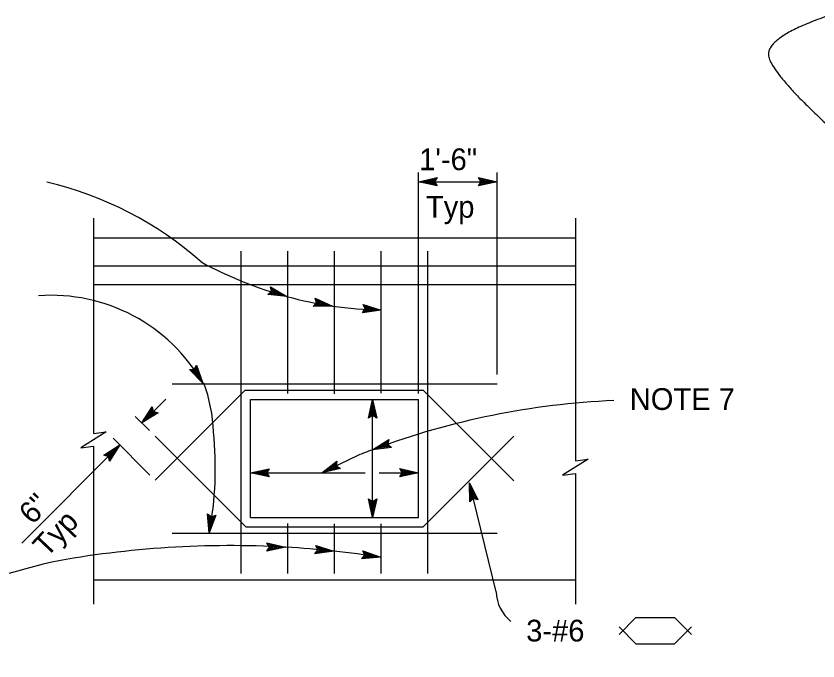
# Model space of a CAD drawing. Extents: x -894 to 866, y -472 to 714.
# Drawn here: x -442.2 to -184.3, y -46.3 to 161.2 of the extents above; entities that cross this region are included whole.
import ezdxf

# ---------------------------------------------------------------- set-up
doc = ezdxf.new("R2010")
doc.units = 0
doc.layers.add('tcd_BARRIER-CONC', color=7, linetype='Continuous')
doc.layers.add('tcd_BARRIER-CONC-anno', color=7, linetype='Continuous')

msp = doc.modelspace()

# ---------------------------------------------------------------- linework, layer by layer
at = {"layer": 'tcd_BARRIER-CONC'}
for p, q in [((-417.31, 96.22), (-417.31, 26.92)), ((-262.31, 96.22), (-262.31, 18.16)), ((-417.31, 89.87), (-262.31, 89.87)), ((-369.81, -18.14), (-369.81, 85.57)), ((-354.81, 39.79), (-354.81, 85.57)), ((-339.81, 39.7), (-339.81, 85.57)), ((-324.81, 39.89), (-324.81, 85.57)), ((-309.81, -18.14), (-309.81, 85.57)), ((-417.31, 80.87), (-262.31, 80.87)), ((-417.31, 74.87), (-262.31, 74.87)), ((-392, 42.87), (-287.46, 42.87)), ((-397.51, 11.93), (-368.57, 40.87)), ((-368.57, 40.87), (-311.31, 40.87)), ((-311.31, 40.87), (-282.11, 11.67)), ((-366.81, -0.13), (-366.81, 37.87)), ((-366.81, 37.87), (-312.81, 37.87)), ((-312.81, -0.13), (-312.81, 37.87)), ((-397.51, 26.07), (-368.31, -3.13)), ((-311.31, -3.13), (-282.11, 26.07)), ((-417.31, 22.82), (-417.31, -27.97)), ((-262.31, 14.07), (-262.31, -27.97)), ((-366.81, -0.13), (-312.81, -0.13)), ((-354.81, -18.14), (-354.81, -2.01)), ((-339.81, -18.14), (-339.81, -2.11)), ((-324.81, -18.14), (-324.81, -2.11)), ((-392, -5.13), (-287.46, -5.13)), ((-368.31, -3.13), (-311.31, -3.13)), ((-417.31, -20.13), (-262.31, -20.13))]:
    msp.add_line(p, q, dxfattribs=at)
for points in [[(-417.31, 26.92), (-413.21, 27.43), (-421.41, 22.31), (-417.31, 22.82)], [(-262.31, 18.16), (-258.21, 18.68), (-266.41, 13.56), (-262.31, 14.07)]]:
    msp.add_lwpolyline(points, dxfattribs=at)
at = {"layer": 'tcd_BARRIER-CONC-anno'}
for p, q in [((-312.81, 39.79), (-312.81, 110.92)), ((-287.46, 45.87), (-287.46, 110.92)), ((-312.81, 107.92), (-306.81, 109.26)), ((-311.42, 107.93), (-307.04, 108.9)), ((-310.05, 107.92), (-307.22, 108.55)), ((-306.81, 109.26), (-307.61, 107.92)), ((-306.81, 109.25), (-306.81, 109.25)), ((-292.66, 107.92), (-293.46, 109.26)), ((-293.46, 109.26), (-293.46, 109.26)), ((-293.46, 109.26), (-287.46, 107.92)), ((-293.24, 108.91), (-288.84, 107.93)), ((-293.01, 108.55), (-290.22, 107.93)), ((-312.81, 107.92), (-287.46, 107.92)), ((-306.81, 106.58), (-312.81, 107.92)), ((-312.81, 107.92), (-312.81, 107.92)), ((-307.03, 106.94), (-311.43, 107.92)), ((-307.26, 107.3), (-310.05, 107.92)), ((-308.67, 107.92), (-307.46, 108.19)), ((-307.44, 107.65), (-308.67, 107.92)), ((-307.61, 107.92), (-306.81, 106.58)), ((-306.81, 106.58), (-306.81, 106.58)), ((-287.46, 107.92), (-293.46, 106.59)), ((-293.46, 106.59), (-292.66, 107.92)), ((-293.46, 106.59), (-293.46, 106.59)), ((-288.85, 107.92), (-293.22, 106.95)), ((-290.22, 107.93), (-293.04, 107.3)), ((-292.83, 108.2), (-291.6, 107.93)), ((-291.6, 107.93), (-292.81, 107.66)), ((-287.46, 107.92), (-287.46, 107.92)), ((-361.19, 71.6), (-360.02, 72.62)), ((-360.02, 72.62), (-360.36, 74.14)), ((-360.36, 74.14), (-360.36, 74.14)), ((-360.36, 74.14), (-355.08, 70.99)), ((-360.26, 73.73), (-356.39, 71.42)), ((-359.01, 72.29), (-360.25, 72.41)), ((-360.15, 73.32), (-357.7, 71.86)), ((-360.1, 72.93), (-359.01, 72.29)), ((-355.08, 70.99), (-361.19, 71.6)), ((-361.19, 71.6), (-361.19, 71.6)), ((-356.4, 71.42), (-360.86, 71.87)), ((-357.7, 71.86), (-360.58, 72.14)), ((-355.08, 70.99), (-355.08, 70.99)), ((-345.55, 68.96), (-346.06, 70.44)), ((-346.06, 70.44), (-346.06, 70.44)), ((-346.06, 70.44), (-340.45, 67.93)), ((-345.92, 70.04), (-341.8, 68.21)), ((-345.76, 69.65), (-343.16, 68.48)), ((-346.59, 67.82), (-345.55, 68.96)), ((-340.45, 67.93), (-346.59, 67.82)), ((-346.59, 67.82), (-346.59, 67.82)), ((-341.81, 68.21), (-346.29, 68.12)), ((-343.16, 68.48), (-346.05, 68.43)), ((-344.51, 68.76), (-345.75, 68.73)), ((-345.66, 69.27), (-344.51, 68.76)), ((-340.45, 67.93), (-340.45, 67.93)), ((-329.92, 66.98), (-330.62, 68.38)), ((-330.62, 68.38), (-330.62, 68.38)), ((-330.62, 68.38), (-324.73, 66.59)), ((-330.43, 68.01), (-326.11, 66.7)), ((-330.22, 67.63), (-327.49, 66.8)), ((-330.07, 67.27), (-328.87, 66.91)), ((-330.82, 65.72), (-329.92, 66.98)), ((-324.73, 66.59), (-330.82, 65.72)), ((-330.82, 65.72), (-330.82, 65.72)), ((-326.12, 66.7), (-330.55, 66.06)), ((-327.49, 66.8), (-330.35, 66.39)), ((-328.87, 66.91), (-330.09, 66.73)), ((-324.73, 66.59), (-324.73, 66.59)), ((-386.48, 47.54), (-384.93, 47.56)), ((-382.17, 43.16), (-386.48, 47.54)), ((-386.48, 47.54), (-386.48, 47.54)), ((-382.91, 44.33), (-386.05, 47.53)), ((-383.63, 45.5), (-385.66, 47.56)), ((-384.37, 46.67), (-385.23, 47.55)), ((-384.93, 47.56), (-384.22, 48.95)), ((-384.79, 47.86), (-384.37, 46.67)), ((-384.59, 48.19), (-383.63, 45.5)), ((-384.4, 48.58), (-382.9, 44.33)), ((-384.22, 48.95), (-384.22, 48.95)), ((-384.22, 48.95), (-382.17, 43.16)), ((-382.17, 43.16), (-382.17, 43.16)), ((-401.75, 30.31), (-394.06, 37.99)), ((-328.87, 31.87), (-327.53, 37.87)), ((-328.87, 31.87), (-327.53, 37.87)), ((-328.52, 32.09), (-327.53, 36.49)), ((-328.52, 32.09), (-327.53, 36.49)), ((-327.53, -0.13), (-327.53, 37.87)), ((-327.53, 37.87), (-327.53, 37.87)), ((-327.53, 37.87), (-326.2, 31.87)), ((-327.53, 37.87), (-327.53, 37.87)), ((-327.53, 37.87), (-326.2, 31.87)), ((-327.53, 36.48), (-326.56, 32.1)), ((-327.53, 36.48), (-326.56, 32.1)), ((-401.75, 30.31), (-398.44, 35.49)), ((-396.56, 33.6), (-401.75, 30.31)), ((-400.77, 31.29), (-398.36, 35.07)), ((-396.96, 33.7), (-400.77, 31.28)), ((-399.79, 32.26), (-398.24, 34.7)), ((-397.38, 33.79), (-399.79, 32.26)), ((-398.81, 33.23), (-398.15, 34.28)), ((-397.75, 33.91), (-398.81, 33.23)), ((-398.44, 35.49), (-398.44, 35.49)), ((-398.44, 35.49), (-398.07, 33.98)), ((-398.07, 33.98), (-396.56, 33.6)), ((-396.56, 33.6), (-396.56, 33.6)), ((-328.16, 32.32), (-327.54, 35.11)), ((-328.16, 32.32), (-327.54, 35.11)), ((-327.81, 32.5), (-327.54, 33.72)), ((-327.81, 32.5), (-327.54, 33.72)), ((-327.54, 35.11), (-326.91, 32.28)), ((-327.54, 35.11), (-326.91, 32.28)), ((-327.54, 33.72), (-327.27, 32.52)), ((-327.54, 33.72), (-327.27, 32.52)), ((-399.29, 27.85), (-403.87, 32.43)), ((-327.53, 32.67), (-328.87, 31.87)), ((-327.53, 32.67), (-328.87, 31.87)), ((-328.87, 31.87), (-328.87, 31.87)), ((-328.87, 31.87), (-328.87, 31.87)), ((-326.2, 31.87), (-327.53, 32.67)), ((-326.2, 31.87), (-327.53, 32.67)), ((-326.2, 31.87), (-326.2, 31.87)), ((-326.2, 31.87), (-326.2, 31.87)), ((-401.75, 30.31), (-401.75, 30.31)), ((-440.39, -8.34), (-408.82, 23.23)), ((-414.01, 19.94), (-408.82, 23.23)), ((-408.82, 23.23), (-412.12, 18.05)), ((-411, 25.41), (-399.15, 13.56)), ((-408.82, 23.23), (-408.82, 23.23)), ((-327.53, 21.71), (-322.32, 24.95)), ((-326.22, 22.17), (-322.42, 24.54)), ((-324.93, 22.62), (-322.47, 24.15)), ((-323.62, 23.08), (-322.57, 23.73)), ((-322.37, 23.23), (-323.62, 23.08)), ((-322.32, 24.95), (-322.63, 23.43)), ((-322.63, 23.43), (-321.43, 22.43)), ((-322.32, 24.95), (-322.32, 24.95)), ((-413.6, 19.84), (-409.79, 22.26)), ((-413.18, 19.75), (-410.77, 21.28)), ((-410.77, 21.28), (-412.33, 18.84)), ((-409.8, 22.25), (-412.21, 18.47)), ((-321.43, 22.43), (-327.53, 21.71)), ((-327.53, 21.71), (-327.53, 21.71)), ((-321.75, 22.7), (-326.23, 22.16)), ((-322.09, 22.96), (-324.93, 22.62)), ((-321.43, 22.43), (-321.43, 22.43)), ((-412.49, 19.56), (-414.01, 19.94)), ((-414.01, 19.94), (-414.01, 19.94)), ((-412.81, 19.63), (-411.75, 20.31)), ((-412.12, 18.05), (-412.49, 19.56)), ((-411.75, 20.31), (-412.42, 19.26)), ((-332.27, 19.86), (-343.9, 14.26)), ((-343.9, 14.26), (-339.07, 18.06)), ((-339.07, 18.06), (-339.22, 16.51)), ((-339.07, 18.06), (-339.07, 18.06)), ((-412.12, 18.05), (-412.12, 18.05)), ((-366.81, 14.26), (-360.81, 15.59)), ((-360.81, 15.59), (-361.61, 14.26)), ((-360.81, 15.59), (-360.81, 15.59)), ((-337.91, 15.65), (-343.9, 14.26)), ((-338.26, 15.88), (-342.66, 14.86)), ((-342.65, 14.86), (-339.13, 17.63)), ((-341.41, 15.45), (-339.14, 17.24)), ((-338.63, 16.1), (-341.41, 15.45)), ((-340.17, 16.05), (-339.19, 16.82)), ((-338.94, 16.34), (-340.17, 16.05)), ((-339.22, 16.51), (-337.91, 15.65)), ((-337.91, 15.65), (-337.91, 15.65)), ((-318.01, 14.26), (-318.81, 15.6)), ((-318.81, 15.6), (-318.81, 15.6)), ((-318.81, 15.6), (-312.81, 14.26)), ((-360.81, 12.92), (-366.81, 14.26)), ((-366.81, 14.26), (-366.81, 14.26)), ((-366.81, 14.26), (-329.88, 14.26)), ((-361.03, 13.27), (-365.43, 14.26)), ((-365.42, 14.26), (-361.04, 15.23)), ((-364.05, 14.25), (-361.22, 14.88)), ((-361.26, 13.63), (-364.05, 14.25)), ((-362.67, 14.25), (-361.46, 14.52)), ((-361.44, 13.98), (-362.67, 14.25)), ((-361.61, 14.26), (-360.81, 12.92)), ((-360.81, 12.92), (-360.81, 12.92)), ((-343.9, 14.26), (-343.9, 14.26)), ((-325.46, 14.26), (-312.81, 14.26)), ((-312.81, 14.26), (-318.81, 12.93)), ((-318.81, 12.93), (-318.01, 14.26)), ((-318.81, 12.93), (-318.81, 12.93)), ((-318.59, 15.24), (-314.19, 14.26)), ((-314.2, 14.25), (-318.58, 13.29)), ((-315.57, 14.26), (-318.4, 13.63)), ((-318.36, 14.88), (-315.57, 14.26)), ((-318.18, 14.53), (-316.95, 14.26)), ((-316.95, 14.26), (-318.16, 13.99)), ((-312.81, 14.26), (-312.81, 14.26)), ((-287.79, -24.06), (-296.37, 11.08)), ((-296.25, 4.93), (-296.37, 11.08)), ((-296.37, 11.08), (-296.37, 11.08)), ((-296.37, 11.08), (-293.66, 5.57)), ((-295.96, 5.23), (-296.04, 9.74)), ((-296.04, 9.73), (-294.06, 5.71)), ((-295.66, 5.54), (-295.72, 8.4)), ((-295.72, 8.4), (-294.44, 5.8)), ((-327.53, -0.13), (-328.86, 5.87)), ((-328.86, 5.87), (-328.86, 5.87)), ((-328.86, 5.87), (-327.53, 5.07)), ((-327.54, 1.26), (-328.5, 5.63)), ((-327.53, 2.63), (-328.16, 5.46)), ((-327.53, 4.01), (-327.8, 5.22)), ((-327.53, 5.07), (-326.19, 5.87)), ((-326.19, 5.87), (-327.53, -0.13)), ((-326.55, 5.65), (-327.53, 1.25)), ((-326.91, 5.42), (-327.53, 2.63)), ((-327.26, 5.24), (-327.53, 4.01)), ((-326.19, 5.87), (-326.19, 5.87)), ((-295.14, 6.03), (-296.25, 4.93)), ((-295.37, 5.79), (-295.39, 7.05)), ((-295.39, 7.05), (-294.85, 5.94)), ((-293.66, 5.57), (-295.14, 6.03)), ((-293.66, 5.57), (-293.66, 5.57)), ((-296.25, 4.93), (-296.25, 4.93)), ((-380.06, -5.09), (-380.59, 1.04)), ((-380.59, 1.04), (-380.59, 1.04)), ((-380.59, 1.04), (-379.37, 0.07)), ((-379.88, -3.71), (-380.26, 0.76)), ((-377.94, 0.69), (-380.06, -5.09)), ((-379.69, -2.35), (-379.94, 0.54)), ((-378.32, 0.52), (-379.88, -3.72)), ((-378.71, 0.33), (-379.69, -2.35)), ((-379.51, -0.98), (-379.62, 0.26)), ((-379.08, 0.21), (-379.51, -0.98)), ((-379.37, 0.07), (-377.94, 0.69)), ((-377.94, 0.69), (-377.94, 0.69)), ((-327.53, -0.13), (-327.53, -0.13)), ((-380.06, -5.09), (-380.06, -5.09)), ((-361.52, -10.97), (-360.71, -9.65)), ((-355.51, -9.67), (-361.52, -10.97)), ((-360.71, -9.65), (-361.51, -8.3)), ((-361.51, -8.3), (-361.51, -8.3)), ((-361.51, -8.3), (-355.51, -9.67)), ((-361.29, -8.66), (-356.89, -9.66)), ((-356.9, -9.67), (-361.28, -10.62)), ((-358.28, -9.66), (-361.1, -10.27)), ((-361.06, -9.02), (-358.28, -9.66)), ((-360.88, -9.37), (-359.66, -9.65)), ((-359.66, -9.65), (-360.87, -9.91)), ((-355.51, -9.67), (-355.51, -9.67)), ((-345.16, -10.52), (-345.85, -9.12)), ((-345.85, -9.12), (-345.85, -9.12)), ((-345.85, -9.12), (-339.98, -10.94)), ((-345.66, -9.49), (-341.35, -10.83)), ((-345.46, -9.87), (-342.73, -10.71)), ((-345.31, -10.23), (-344.11, -10.6)), ((-361.52, -10.97), (-361.52, -10.97)), ((-346.07, -11.78), (-345.16, -10.52)), ((-339.98, -10.94), (-346.07, -11.78)), ((-346.07, -11.78), (-346.07, -11.78)), ((-341.36, -10.83), (-345.8, -11.44)), ((-342.73, -10.71), (-345.6, -11.11)), ((-344.11, -10.6), (-345.33, -10.77)), ((-339.98, -10.94), (-339.98, -10.94)), ((-331.03, -13.46), (-330.06, -12.24)), ((-326.29, -12.74), (-330.75, -13.13)), ((-330.06, -12.24), (-330.68, -10.81)), ((-330.68, -10.81), (-330.68, -10.81)), ((-330.68, -10.81), (-324.91, -12.92)), ((-327.65, -12.56), (-330.53, -12.81)), ((-330.51, -11.19), (-326.28, -12.74)), ((-330.33, -11.58), (-327.65, -12.56)), ((-329.02, -12.38), (-330.25, -12.49)), ((-330.2, -11.95), (-329.02, -12.38)), ((-324.91, -12.92), (-331.03, -13.46)), ((-331.03, -13.46), (-331.03, -13.46)), ((-324.91, -12.92), (-324.91, -12.92)), ((-248.28, -37.76), (-242.84, -32.33)), ((-242.84, -32.33), (-230.44, -32.33)), ((-230.44, -32.33), (-225.01, -37.76)), ((-248.28, -35.29), (-242.84, -40.73)), ((-230.44, -40.73), (-225.01, -35.29)), ((-242.84, -40.73), (-230.44, -40.73))]:
    msp.add_line(p, q, dxfattribs=at)
for centre, radius, start, end in [((-458.27, -3.36), 114.11, 48.5036, 76.8728), ((-321.85, 193.34), 126.78, 241.3335, 254.8072), ((-430.89, 15.19), 56.18, 29.8553, 94.2163), ((-321.85, 193.34), 126.78, 254.8072, 261.5649), ((-321.85, 193.34), 126.78, 261.5649, 268.6976), ((-429.82, 25.6), 51.14, 2.0078, 20.0739), ((-238.98, -214.29), 252.05, 92.5058, 110.3947), ((-492.55, 15.84), 114.42, 349.4615, 5.7951), ((-238.98, -214.29), 252.05, 110.3947, 111.7245), ((-373.4, -323.67), 314.51, 86.7399, 100.5058), ((-373.4, -323.67), 314.51, 83.9002, 86.7399), ((-373.4, -323.67), 314.51, 81.1311, 83.9002), ((-329.82, -416.44), 414.48, 104.0933, 116.7364), ((-274.96, -23.59), 12.85, 182.1039, 230.8441)]:
    msp.add_arc(centre, radius, start, end, dxfattribs=at)
msp.add_open_spline([(-181.29, 161.23), (-200.66, 154.49), (-199.74, 142.94), (-178.42, 123.59)], degree=2, dxfattribs=at)

# ---------------------------------------------------------------- texts
for s, p in [('1\'-6"', (-312.57, 111.64)), ('Typ', (-310.38, 96.35)), ('NOTE 7', (-244.83, 34.5)), ('3-#6', (-278.13, -40.01))]:
    msp.add_text(s, height=7, dxfattribs=at).set_placement(p)
for s, p in [('6"', (-436.87, -2.7)), ('Typ', (-432.38, -13.23))]:
    msp.add_text(s, height=7, rotation=46.6161, dxfattribs=at).set_placement(p)

doc.saveas('drawing.dxf')
